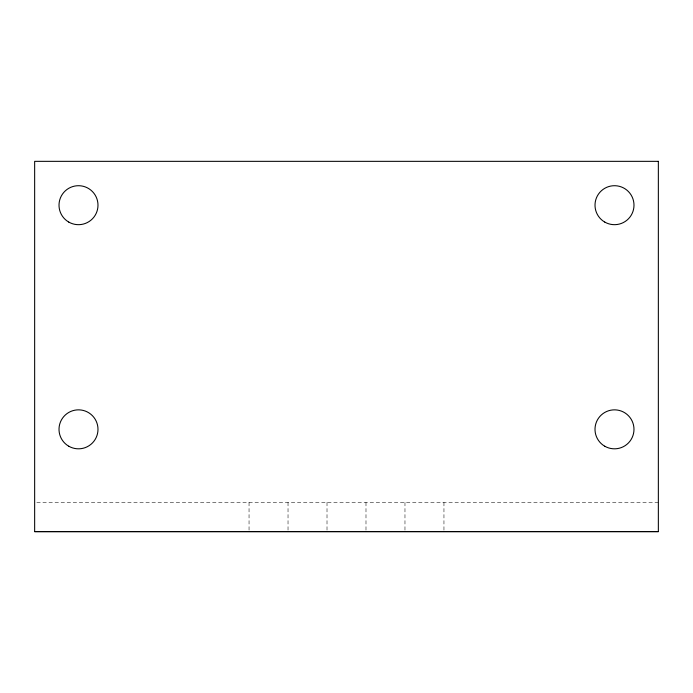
<?xml version="1.0" encoding="UTF-8"?>
<svg xmlns="http://www.w3.org/2000/svg" width="693" height="693" viewBox="0 0 693 693"><rect width="100%" height="100%" fill="white"/><g stroke="black" fill="none" stroke-linecap="round" stroke-linejoin="round"><path stroke-width="0.52" stroke-dasharray="3.46 2.6" d="M36.816 502.425L658.35 502.425M443.953 502.425L443.953 531.661M404.972 502.425L404.972 531.661M365.991 502.425L365.991 531.661M327.009 502.425L327.009 531.661M288.028 502.425L288.028 531.661M249.047 502.425L249.047 531.661"/><path stroke-width="1.04" d="M34.65 531.592L658.35 531.566M658.35 161.339L34.65 161.339L34.65 531.661L658.35 531.661L658.35 161.339M68.754 222.072A19.491 19.491 0 0 0 97.99 205.189A19.491 19.491 0 0 0 68.754 188.314A19.491 19.491 0 0 0 68.754 222.072M68.754 446.214A19.491 19.491 0 0 0 97.99 429.339A19.491 19.491 0 0 0 68.754 412.456A19.491 19.491 0 0 0 68.754 446.214M604.746 446.214A19.491 19.491 0 0 0 633.982 429.339A19.491 19.491 0 0 0 604.746 412.456A19.491 19.491 0 0 0 604.746 446.214M604.755 222.072A19.491 19.491 0 0 0 633.991 205.189A19.491 19.491 0 0 0 604.755 188.314A19.491 19.491 0 0 0 604.755 222.072"/></g></svg>
